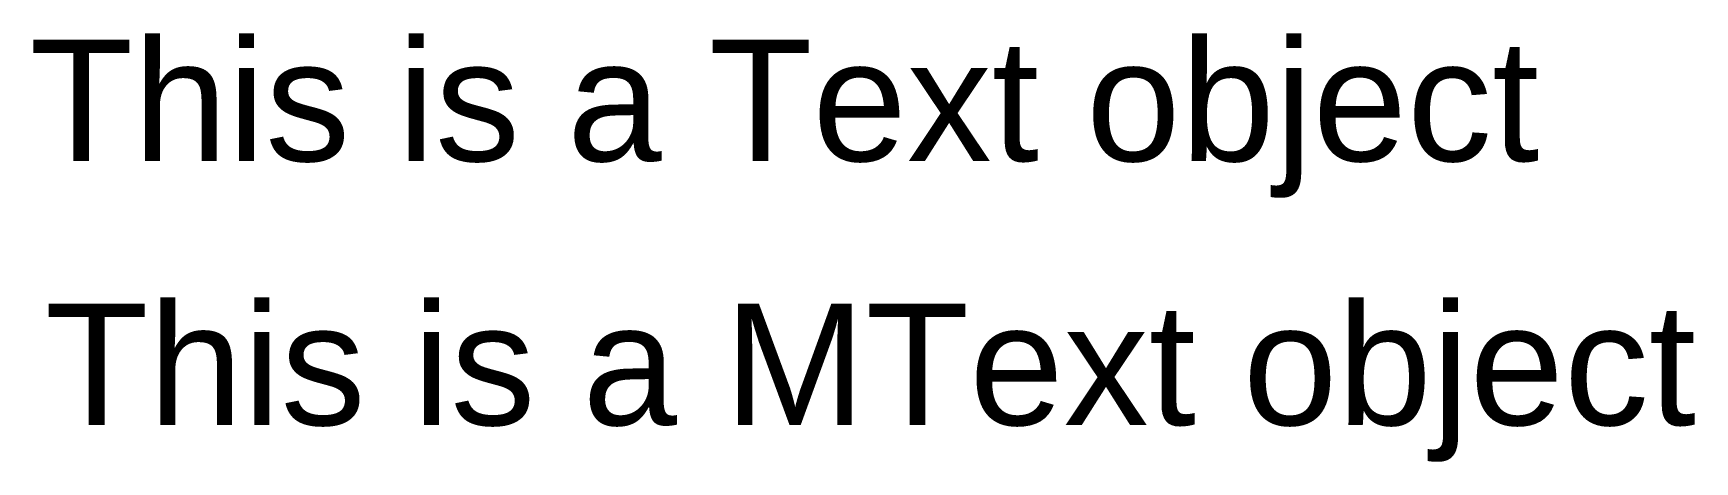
# Model space of a CAD drawing. Header units: inches. Extents: x 11 to 242, y -31 to 28.
import ezdxf

# ---------------------------------------------------------------- set-up
doc = ezdxf.new("R2010")
doc.units = ezdxf.units.IN
doc.header["$MEASUREMENT"] = 0
doc.styles.get("Standard").update_dxf_attribs({"font": 'arial.ttf'})

msp = doc.modelspace()

# ---------------------------------------------------------------- texts
msp.add_text('This is a Text object', height=16.9371).set_placement((10.06, 10.55))
at = {"insert": (12.21, -9.31), "char_height": 16.9371, "attachment_point": 1}
msp.add_mtext_dynamic_manual_height_columns('This is a MText object', width=250.3451, gutter_width=84.69, heights=[0], dxfattribs=at)

doc.saveas('drawing.dxf')
